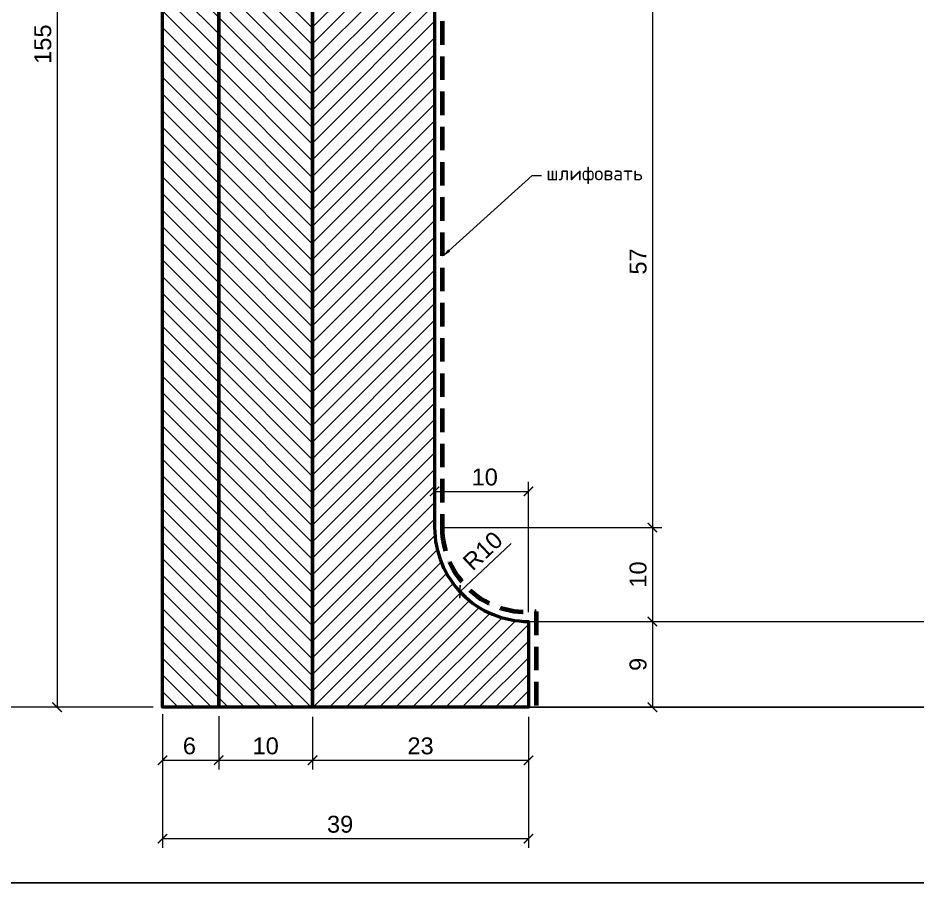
# Model space of a CAD drawing. Header units: inches. Extents: x -78 to 417, y 1434 to 1764.
# Drawn here: x 88.1 to 184, y 1433.7 to 1525.8 of the extents above; entities that cross this region are included whole.
import ezdxf
from ezdxf import colors
from ezdxf.entities.mleader import LeaderData, LeaderLine
from ezdxf.math import Vec2, Vec3

# ---------------------------------------------------------------- set-up
doc = ezdxf.new("R2010")
doc.units = ezdxf.units.IN
doc.header["$MEASUREMENT"] = 0
doc.linetypes.add('HIDDEN', pattern=[0.375, 0.25, -0.125])
doc.layers.add('Outside panel', color=7, linetype='Continuous', lineweight=18, true_color=0x7f5e57)
doc.layers.add('линия 50', color=1, linetype='Continuous', lineweight=140)
doc.layers.add('служебный слой РАЗМЕРЫ', color=7, linetype='Continuous', lineweight=9)
doc.layers.add('размеры в модели', color=7, linetype='Continuous')
doc.styles.get("Standard").update_dxf_attribs({"font": 'arial.ttf'})
doc.styles.add('ЕСКД профили текст', font='isocpeur.ttf')
doc.dimstyles.new('M_1', dxfattribs={"dimtxt": 1.8, "dimasz": 1, "dimexe": 1, "dimexo": 1, "dimgap": 0.6, "dimtad": 1, "dimdec": 0, "dimdsep": 46, "dimtxsty": 'Standard', "dimblk": 'ARCHTICK', "dimcen": -5, "dimclrd": 7, "dimclre": 7, "dimclrt": 7, "dimadec": 0, "dimazin": 0, "dimtfac": 1, "dimtdec": 0, "dimtmove": 0, "dimatfit": 3, "dimfxl": 1, "dimtolj": 1, "dimtzin": 0, "dimlwd": 5, "dimlwe": 5, "dimarcsym": 0})
pattern_1 = [(135, (-310039.1483, 94622.7704), (-0.8838834765, -0.8838834765), [])]

# ---------------------------------------------------------------- blocks, each defined once
blk = doc.blocks.new('_ArchTick')
at = {"color": 0, "linetype": 'ByBlock', "const_width": 0.15}
blk.add_lwpolyline([(-0.5, -0.5), (0.5, 0.5)], dxfattribs=at)
blk = doc.blocks.new('*D44')
at = {"layer": 'Defpoints', "color": 0, "ltscale": 1000, "transparency": 16777216}
for p in [(142.484, 1475.393), (132.484, 1471.539), (142.484, 1461.539)]:
    blk.add_point(p, dxfattribs=at)
at = {"layer": 'размеры в модели', "color": 7, "lineweight": 5, "ltscale": 1000, "transparency": 16777216}
for p, q in [((132.484, 1472.539), (132.484, 1476.393)), ((142.484, 1462.539), (142.484, 1476.393)), ((132.484, 1475.393), (142.484, 1475.393))]:
    blk.add_line(p, q, dxfattribs=at)
at = {"layer": 'размеры в модели', "color": 7, "lineweight": 5, "ltscale": 1000, "transparency": 16777216, "rotation": 180}
blk.add_blockref('_ArchTick', (132.484, 1475.393), dxfattribs=at)
at = {"layer": 'размеры в модели', "color": 7, "lineweight": 5, "ltscale": 1000, "transparency": 16777216}
blk.add_blockref('_ArchTick', (142.484, 1475.393), dxfattribs=at)
at = {"layer": 'размеры в модели', "color": 7, "ltscale": 1000, "transparency": 16777216, "insert": (137.821, 1476.913), "char_height": 1.8, "attachment_point": 5}
blk.add_mtext('\\A1;10', dxfattribs=at)
blk = doc.blocks.new('*D43')
at = {"layer": 'Defpoints', "color": 0, "ltscale": 1000, "transparency": 16777216}
for p in [(142.484, 1471.539), (135.186, 1464.702)]:
    blk.add_point(p, dxfattribs=at)
at = {"layer": 'размеры в модели', "color": 7, "lineweight": 5, "ltscale": 1000, "transparency": 16777216}
blk.add_line((140.656, 1469.826), (135.186, 1464.702), dxfattribs=at)
at = {"layer": 'размеры в модели', "color": 7, "lineweight": 5, "ltscale": 1000, "transparency": 16777216, "rotation": 223.1312750324904}
blk.add_blockref('_ArchTick', (135.186, 1464.702), dxfattribs=at)
at = {"layer": 'размеры в модели', "color": 7, "ltscale": 1000, "transparency": 16777216, "insert": (137.612, 1469.056), "char_height": 1.8, "attachment_point": 5, "rotation": 43.13128}
blk.add_mtext('\\A1;R10', dxfattribs=at)
blk = doc.blocks.new('*D42')
at = {"layer": 'Defpoints', "color": 0, "ltscale": 1000, "transparency": 16777216}
for p in [(103.484, 1607.399), (92.263, 1452.406), (103.484, 1452.406)]:
    blk.add_point(p, dxfattribs=at)
at = {"layer": 'размеры в модели', "color": 7, "lineweight": 5, "ltscale": 1000, "transparency": 16777216}
for p, q in [((102.484, 1607.399), (91.263, 1607.399)), ((92.263, 1607.399), (92.263, 1452.406)), ((102.484, 1452.406), (91.263, 1452.406))]:
    blk.add_line(p, q, dxfattribs=at)
for p, rotation in [((92.263, 1607.399), 90), ((92.263, 1452.406), 270)]:
    blk.add_blockref('_ArchTick', p, dxfattribs=dict(at, rotation=rotation))
at = {"layer": 'размеры в модели', "color": 7, "ltscale": 1000, "transparency": 16777216, "insert": (90.744, 1523.02), "char_height": 1.8, "attachment_point": 5, "rotation": 90}
blk.add_mtext('\\A1;155', dxfattribs=at)
blk = doc.blocks.new('*D40')
at = {"layer": 'Defpoints', "color": 0, "ltscale": 1000, "transparency": 16777216}
for p in [(103.484, 1452.671), (142.484, 1452.399), (142.484, 1438.415)]:
    blk.add_point(p, dxfattribs=at)
at = {"layer": 'размеры в модели', "color": 7, "lineweight": 5, "ltscale": 1000, "transparency": 16777216}
for p, q in [((103.484, 1451.671), (103.484, 1437.415)), ((142.484, 1451.399), (142.484, 1437.415)), ((103.484, 1438.415), (142.484, 1438.415))]:
    blk.add_line(p, q, dxfattribs=at)
at = {"layer": 'размеры в модели', "color": 7, "lineweight": 5, "ltscale": 1000, "transparency": 16777216, "rotation": 180}
blk.add_blockref('_ArchTick', (103.484, 1438.415), dxfattribs=at)
at = {"layer": 'размеры в модели', "color": 7, "lineweight": 5, "ltscale": 1000, "transparency": 16777216}
blk.add_blockref('_ArchTick', (142.484, 1438.415), dxfattribs=at)
at = {"layer": 'размеры в модели', "color": 7, "ltscale": 1000, "transparency": 16777216, "insert": (122.413, 1439.934), "char_height": 1.8, "attachment_point": 5}
blk.add_mtext('\\A1;39', dxfattribs=at)
blk = doc.blocks.new('*D12')
at = {"layer": 'Defpoints', "color": 0, "ltscale": 1000, "transparency": 16777216}
for p in [(142.484, 1461.539), (142.484, 1452.399), (155.684, 1452.399)]:
    blk.add_point(p, dxfattribs=at)
at = {"layer": 'размеры в модели', "color": 7, "lineweight": 5, "ltscale": 1000, "transparency": 16777216}
for p, q in [((143.484, 1461.539), (156.684, 1461.539)), ((155.684, 1461.539), (155.684, 1452.399)), ((143.484, 1452.399), (156.684, 1452.399))]:
    blk.add_line(p, q, dxfattribs=at)
for p, rotation in [((155.684, 1461.539), 90), ((155.684, 1452.399), 270)]:
    blk.add_blockref('_ArchTick', p, dxfattribs=dict(at, rotation=rotation))
at = {"layer": 'размеры в модели', "color": 7, "ltscale": 1000, "transparency": 16777216, "insert": (154.165, 1456.969), "char_height": 1.8, "attachment_point": 5, "rotation": 90}
blk.add_mtext('\\A1;9', dxfattribs=at)
blk = doc.blocks.new('*D11')
at = {"layer": 'Defpoints', "color": 0, "ltscale": 1000, "transparency": 16777216}
for p in [(132.484, 1471.539), (142.484, 1461.539), (155.684, 1461.539)]:
    blk.add_point(p, dxfattribs=at)
at = {"layer": 'размеры в модели', "color": 7, "lineweight": 5, "ltscale": 1000, "transparency": 16777216}
for p, q in [((133.484, 1471.539), (156.684, 1471.539)), ((155.684, 1471.539), (155.684, 1461.539)), ((143.484, 1461.539), (156.684, 1461.539))]:
    blk.add_line(p, q, dxfattribs=at)
for p, rotation in [((155.684, 1471.539), 90), ((155.684, 1461.539), 270)]:
    blk.add_blockref('_ArchTick', p, dxfattribs=dict(at, rotation=rotation))
at = {"layer": 'размеры в модели', "color": 7, "ltscale": 1000, "transparency": 16777216, "insert": (154.165, 1466.539), "char_height": 1.8, "attachment_point": 5, "rotation": 90}
blk.add_mtext('\\A1;10', dxfattribs=at)
blk = doc.blocks.new('*D10')
at = {"layer": 'Defpoints', "color": 0, "ltscale": 1000, "transparency": 16777216}
for p in [(129.331, 1528.212), (132.484, 1471.539), (155.684, 1471.539)]:
    blk.add_point(p, dxfattribs=at)
at = {"layer": 'размеры в модели', "color": 7, "lineweight": 5, "ltscale": 1000, "transparency": 16777216}
for p, q in [((130.331, 1528.212), (156.684, 1528.212)), ((155.684, 1528.212), (155.684, 1471.539)), ((133.484, 1471.539), (156.684, 1471.539))]:
    blk.add_line(p, q, dxfattribs=at)
for p, rotation in [((155.684, 1528.212), 90), ((155.684, 1471.539), 270)]:
    blk.add_blockref('_ArchTick', p, dxfattribs=dict(at, rotation=rotation))
at = {"layer": 'размеры в модели', "color": 7, "ltscale": 1000, "transparency": 16777216, "insert": (154.168, 1499.875), "char_height": 1.8, "attachment_point": 5, "rotation": 90}
blk.add_mtext('\\A1;57', dxfattribs=at)
blk = doc.blocks.new('*D7')
at = {"layer": 'Defpoints', "color": 0, "ltscale": 1000, "transparency": 16777216}
for p in [(119.484, 1452.399), (142.484, 1452.399), (142.484, 1446.76)]:
    blk.add_point(p, dxfattribs=at)
at = {"layer": 'размеры в модели', "color": 7, "lineweight": 5, "ltscale": 1000, "transparency": 16777216}
for p, q in [((119.484, 1451.399), (119.484, 1445.76)), ((142.484, 1451.399), (142.484, 1445.76)), ((119.484, 1446.76), (142.484, 1446.76))]:
    blk.add_line(p, q, dxfattribs=at)
at = {"layer": 'размеры в модели', "color": 7, "lineweight": 5, "ltscale": 1000, "transparency": 16777216, "rotation": 180}
blk.add_blockref('_ArchTick', (119.484, 1446.76), dxfattribs=at)
at = {"layer": 'размеры в модели', "color": 7, "lineweight": 5, "ltscale": 1000, "transparency": 16777216}
blk.add_blockref('_ArchTick', (142.484, 1446.76), dxfattribs=at)
at = {"layer": 'размеры в модели', "color": 7, "ltscale": 1000, "transparency": 16777216, "insert": (130.984, 1448.279), "char_height": 1.8, "attachment_point": 5}
blk.add_mtext('\\A1;23', dxfattribs=at)
blk = doc.blocks.new('*D6')
at = {"layer": 'Defpoints', "color": 0, "ltscale": 1000, "transparency": 16777216}
for p in [(109.484, 1452.46), (119.484, 1452.399), (119.484, 1446.76)]:
    blk.add_point(p, dxfattribs=at)
at = {"layer": 'размеры в модели', "color": 7, "lineweight": 5, "ltscale": 1000, "transparency": 16777216}
for p, q in [((109.484, 1451.46), (109.484, 1445.76)), ((119.484, 1451.399), (119.484, 1445.76)), ((109.484, 1446.76), (119.484, 1446.76))]:
    blk.add_line(p, q, dxfattribs=at)
at = {"layer": 'размеры в модели', "color": 7, "lineweight": 5, "ltscale": 1000, "transparency": 16777216, "rotation": 180}
blk.add_blockref('_ArchTick', (109.484, 1446.76), dxfattribs=at)
at = {"layer": 'размеры в модели', "color": 7, "lineweight": 5, "ltscale": 1000, "transparency": 16777216}
blk.add_blockref('_ArchTick', (119.484, 1446.76), dxfattribs=at)
at = {"layer": 'размеры в модели', "color": 7, "ltscale": 1000, "transparency": 16777216, "insert": (114.484, 1448.279), "char_height": 1.8, "attachment_point": 5}
blk.add_mtext('\\A1;10', dxfattribs=at)
blk = doc.blocks.new('*D5')
at = {"layer": 'Defpoints', "color": 0, "ltscale": 1000, "transparency": 16777216}
for p in [(103.484, 1452.399), (109.484, 1452.46), (109.484, 1446.76)]:
    blk.add_point(p, dxfattribs=at)
at = {"layer": 'размеры в модели', "color": 7, "lineweight": 5, "ltscale": 1000, "transparency": 16777216}
for p, q in [((103.484, 1451.399), (103.484, 1445.76)), ((109.484, 1451.46), (109.484, 1445.76)), ((103.484, 1446.76), (109.484, 1446.76))]:
    blk.add_line(p, q, dxfattribs=at)
at = {"layer": 'размеры в модели', "color": 7, "lineweight": 5, "ltscale": 1000, "transparency": 16777216, "rotation": 180}
blk.add_blockref('_ArchTick', (103.484, 1446.76), dxfattribs=at)
at = {"layer": 'размеры в модели', "color": 7, "lineweight": 5, "ltscale": 1000, "transparency": 16777216}
blk.add_blockref('_ArchTick', (109.484, 1446.76), dxfattribs=at)
at = {"layer": 'размеры в модели', "color": 7, "ltscale": 1000, "transparency": 16777216, "insert": (106.355, 1448.279), "char_height": 1.8, "attachment_point": 5}
blk.add_mtext('\\A1;6', dxfattribs=at)
blk = doc.blocks.new('*D3')
at = {"layer": 'Defpoints', "color": 0, "ltscale": 1000, "transparency": 16777216}
for p in [(103.484, 1752.399), (82.188, 1452.406), (103.484, 1452.406)]:
    blk.add_point(p, dxfattribs=at)
at = {"layer": 'размеры в модели', "color": 7, "lineweight": 5, "ltscale": 1000, "transparency": 16777216}
for p, q in [((102.484, 1752.399), (81.188, 1752.399)), ((82.188, 1752.399), (82.188, 1452.406)), ((102.484, 1452.406), (81.188, 1452.406))]:
    blk.add_line(p, q, dxfattribs=at)
for p, rotation in [((82.188, 1752.399), 90), ((82.188, 1452.406), 270)]:
    blk.add_blockref('_ArchTick', p, dxfattribs=dict(at, rotation=rotation))
at = {"layer": 'размеры в модели', "color": 7, "ltscale": 1000, "transparency": 16777216, "insert": (80.668, 1599.817), "char_height": 1.8, "attachment_point": 5, "rotation": 90}
blk.add_mtext('\\A1;300', dxfattribs=at)

msp = doc.modelspace()

# ---------------------------------------------------------------- hatches: boundary and pattern name
at = {"layer": 'Outside panel', "ltscale": 1000}
h = msp.add_hatch(dxfattribs=at)
h.set_pattern_fill('ANSI31', color=5, scale=10, angle=90)
h.set_pattern_definition(pattern_1)
h.paths.add_polyline_path([(103.484, 1607.399), (109.484, 1607.399), (109.484, 1452.399), (103.484, 1452.399)])
h = msp.add_hatch(dxfattribs=at)
h.set_pattern_fill('ANSI31', color=5, scale=10, angle=90)
h.set_pattern_definition(pattern_1)
h.paths.add_polyline_path([(109.484, 1607.399), (119.484, 1607.399), (119.484, 1452.399), (109.484, 1452.399)], flags=17)
h = msp.add_hatch(dxfattribs=at)
h.set_pattern_fill('ANSI31', color=256, scale=10)
h.set_pattern_definition([(45, (-312606.2646, 93322.5023), (-0.8838834765, 0.8838834765), [])])
h.paths.add_polyline_path([(132.484, 1528.212), (119.484, 1528.212), (119.484, 1452.399), (142.484, 1452.399), (142.484, 1461.539, -0.414214), (132.484, 1471.539)])

# ---------------------------------------------------------------- linework, layer by layer
at = {"color": 6, "ltscale": 1000}
msp.add_lwpolyline([(-78.374, 1433.687), (416.626, 1433.687), (416.626, 1763.687), (-78.374, 1763.687)], close=True, dxfattribs=at)
at = {"lineweight": 50}
for points in [[(103.484, 1607.399), (109.484, 1607.399), (109.484, 1452.399), (103.484, 1452.399)], [(109.484, 1607.399), (119.484, 1607.399), (119.484, 1452.399), (109.484, 1452.399)]]:
    msp.add_lwpolyline(points, close=True, dxfattribs=at)
msp.add_lwpolyline([(119.484, 1528.212), (119.484, 1528.212), (132.484, 1528.212), (132.484, 1471.539), (132.484, 1471.539, 0.414214), (142.484, 1461.539), (142.484, 1452.399), (119.484, 1452.399)], format="xyb", close=True, dxfattribs=at)
at = {"color": 7, "lineweight": 15, "ltscale": 1000}
msp.add_lwpolyline([(142.484, 1461.539), (263.022, 1461.539)], dxfattribs=at)
at = {"color": 7}
msp.add_lwpolyline([(142.484, 1452.399), (263.022, 1452.399)], dxfattribs=at)
at = {"layer": 'линия 50', "color": 1, "linetype": 'HIDDEN', "ltscale": 10, "true_color": 0xff0909}
msp.add_lwpolyline([(120.287, 1677.904), (120.287, 1608.399), (123.288, 1608.399), (123.288, 1603.246, -0.790468), (123.287, 1590.597), (123.287, 1587.539), (125.287, 1587.539), (125.287, 1581.972, 0.188371), (129.559, 1571.036, -0.512611), (128.84, 1558.833), (133.287, 1556.863), (133.287, 1545.212), (131.287, 1545.212), (131.287, 1529.212), (133.287, 1529.212), (133.287, 1471.539, 0.447214), (143.287, 1462.594), (143.287, 1452.399)], format="xyb", dxfattribs=at)

# ---------------------------------------------------------------- dimensions: what is measured, and where the dimension line sits
at = {"layer": 'размеры в модели', "color": 5, "ltscale": 1000}
for base, p1, angle, picture, middle in [((82.188, 1452.406), (103.484, 1752.399), 270, '*D3', (82.188, 1599.817)), ((92.263, 1452.406), (103.484, 1607.399), 90, '*D42', (92.263, 1523.02))]:
    dim = msp.add_linear_dim(base=base, p1=p1, p2=(103.484, 1452.406), angle=angle, dimstyle='M_1', dxfattribs=at)
    dim.commit()
    dim.dimension.update_dxf_attribs({"geometry": picture, "text_midpoint": middle, "dimtype": 128})
for base, p1, p2, picture, middle in [((155.684, 1471.539), (129.331, 1528.212), (132.484, 1471.539), '*D10', (154.168, 1499.875)), ((155.684, 1461.539), (132.484, 1471.539), (142.484, 1461.539), '*D11', (154.165, 1466.539)), ((155.684, 1452.399), (142.484, 1461.539), (142.484, 1452.399), '*D12', (154.165, 1456.969))]:
    dim = msp.add_linear_dim(base=base, p1=p1, p2=p2, angle=90, dimstyle='M_1', dxfattribs=at)
    dim.commit()
    dim.dimension.update_dxf_attribs({"geometry": picture, "text_midpoint": middle})
for base, p1, p2, picture, middle in [((142.484, 1475.393), (132.484, 1471.539), (142.484, 1461.539), '*D44', (137.821, 1475.393)), ((142.484, 1438.415), (103.484, 1452.671), (142.484, 1452.399), '*D40', (122.413, 1438.415)), ((109.484, 1446.76), (103.484, 1452.399), (109.484, 1452.46), '*D5', (106.355, 1446.76))]:
    dim = msp.add_linear_dim(base=base, p1=p1, p2=p2, dimstyle='M_1', dxfattribs=at)
    dim.commit()
    dim.dimension.update_dxf_attribs({"geometry": picture, "text_midpoint": middle, "dimtype": 128})
dim = msp.add_radius_dim(center=(142.484, 1471.539), mpoint=(135.186, 1464.702), dimstyle='M_1', dxfattribs=at)
dim.commit()
dim.dimension.update_dxf_attribs({"geometry": '*D43', "text_midpoint": (138.65, 1467.948), "dimtype": 132})
for base, p1, p2, picture, middle in [((119.484, 1446.76), (109.484, 1452.46), (119.484, 1452.399), '*D6', (114.484, 1448.279)), ((142.484, 1446.76), (119.484, 1452.399), (142.484, 1452.399), '*D7', (130.984, 1448.279))]:
    dim = msp.add_linear_dim(base=base, p1=p1, p2=p2, dimstyle='M_1', dxfattribs=at)
    dim.commit()
    dim.dimension.update_dxf_attribs({"geometry": picture, "text_midpoint": middle})

# ---------------------------------------------------------------- leaders
at = {"layer": 'служебный слой РАЗМЕРЫ'}
ml = msp.add_multileader_mtext('Standard', dxfattribs=at)
ml.set_content('\\A1;шлифовать', color=256, style='ЕСКД профили текст')
ml.set_leader_properties(color=256, linetype='ByLayer', lineweight=-1)
ml.build(insert=Vec2(0, 0))
ml.multileader.update_dxf_attribs({"dogleg_length": 1, "arrow_head_size": 1})
ctx = ml.context
ctx.base_point, ctx.char_height, ctx.arrow_head_size, ctx.landing_gap_size, ctx.plane_origin = Vec3(143.887, 1509.038), 1.5, 1, 0.5, Vec3(157.363, 1535.207)
notes = []
notes.append((ctx, [(1, (1, 1, 0), (142.887, 1509.038), (1, 0), 1, [(0, [(133.287, 1500.375)], 0, [])])]))
ctx.mtext.insert, ctx.mtext.flow_direction = Vec3(144.387, 1510.013), 5
for ctx, leaders in notes:
    for number, flags, end, landing, length, lines in leaders:
        leader = LeaderData()
        leader.index, (leader.has_last_leader_line, leader.has_dogleg_vector, leader.attachment_direction) = number, flags
        leader.last_leader_point, leader.dogleg_vector, leader.dogleg_length = Vec3(end), Vec3(landing), length
        for number, points, colour, breaks in lines:
            line = LeaderLine()
            line.index, line.vertices, line.color, line.breaks = number, Vec3.list(points), colors.encode_raw_color(colour), breaks
            leader.lines.append(line)
        ctx.leaders.append(leader)

doc.saveas('drawing.dxf')
